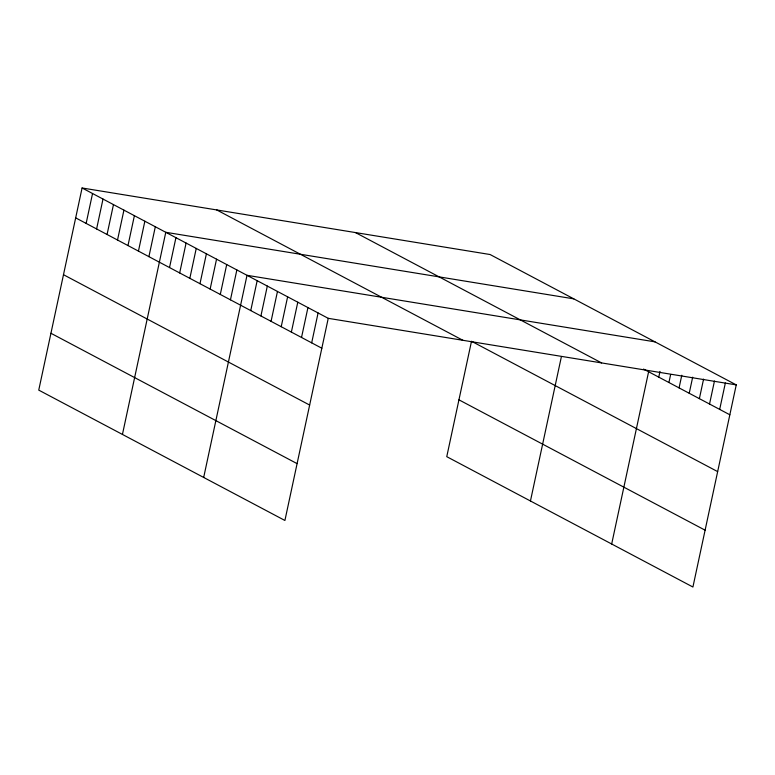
<?xml version="1.0" encoding="UTF-8"?>
<svg xmlns="http://www.w3.org/2000/svg" width="775" height="775" viewBox="0 0 775 775"><rect width="100%" height="100%" fill="white"/><g stroke="black" fill="none" stroke-linecap="round" stroke-linejoin="round"><path stroke-width="1.16" d="M82.082 187.976L38.75 390.116L284.909 520.471L328.242 318.331L82.082 187.976L490.091 254.529L736.25 384.884L692.918 587.024L446.758 456.669L471.5 341.262L717.66 471.617M86.141 223.403L92.545 193.517M96.604 228.945L103.007 199.049M107.066 234.486L113.47 204.59M117.519 240.027L123.932 210.132M127.982 245.568L134.395 215.673M138.444 251.11L144.857 221.214M148.907 256.651L155.32 226.755M122.44 434.436L165.782 232.297L573.791 298.85M169.522 267.569L175.935 237.673M179.674 272.945L186.087 243.05M189.836 278.322L196.24 248.426M199.989 283.698L206.392 253.803M210.141 289.075L216.545 259.179M220.294 294.452L226.707 264.556M230.446 299.828L236.859 269.933M203.68 477.458L247.012 275.309L655.02 341.862M250.751 310.581L257.164 280.686M260.913 315.958L267.317 286.062M271.066 321.334L277.469 291.448M281.218 326.711L287.622 296.825M291.371 332.097L297.784 302.202M301.523 337.474L307.937 307.578M311.676 342.85L318.089 312.955M530.449 500.989L561.284 357.168M611.678 544.011L648.607 371.758M658.76 377.134L660 371.39M668.922 382.511L670.646 374.47M679.074 387.897L681.787 375.245M689.227 393.274L692.676 377.173M699.379 398.65L703.574 379.101M709.532 404.027L714.463 381.029M719.684 409.403L725.361 382.957M328.242 318.331L736.25 384.884M643.531 369.074L729.837 414.78M355.454 232.568L601.603 362.923M216.729 209.938L462.888 340.293M458.945 399.832L705.105 530.187M75.679 217.872L321.838 348.227M63.492 274.708L309.651 405.063M50.937 333.269L297.096 463.634"/></g></svg>
